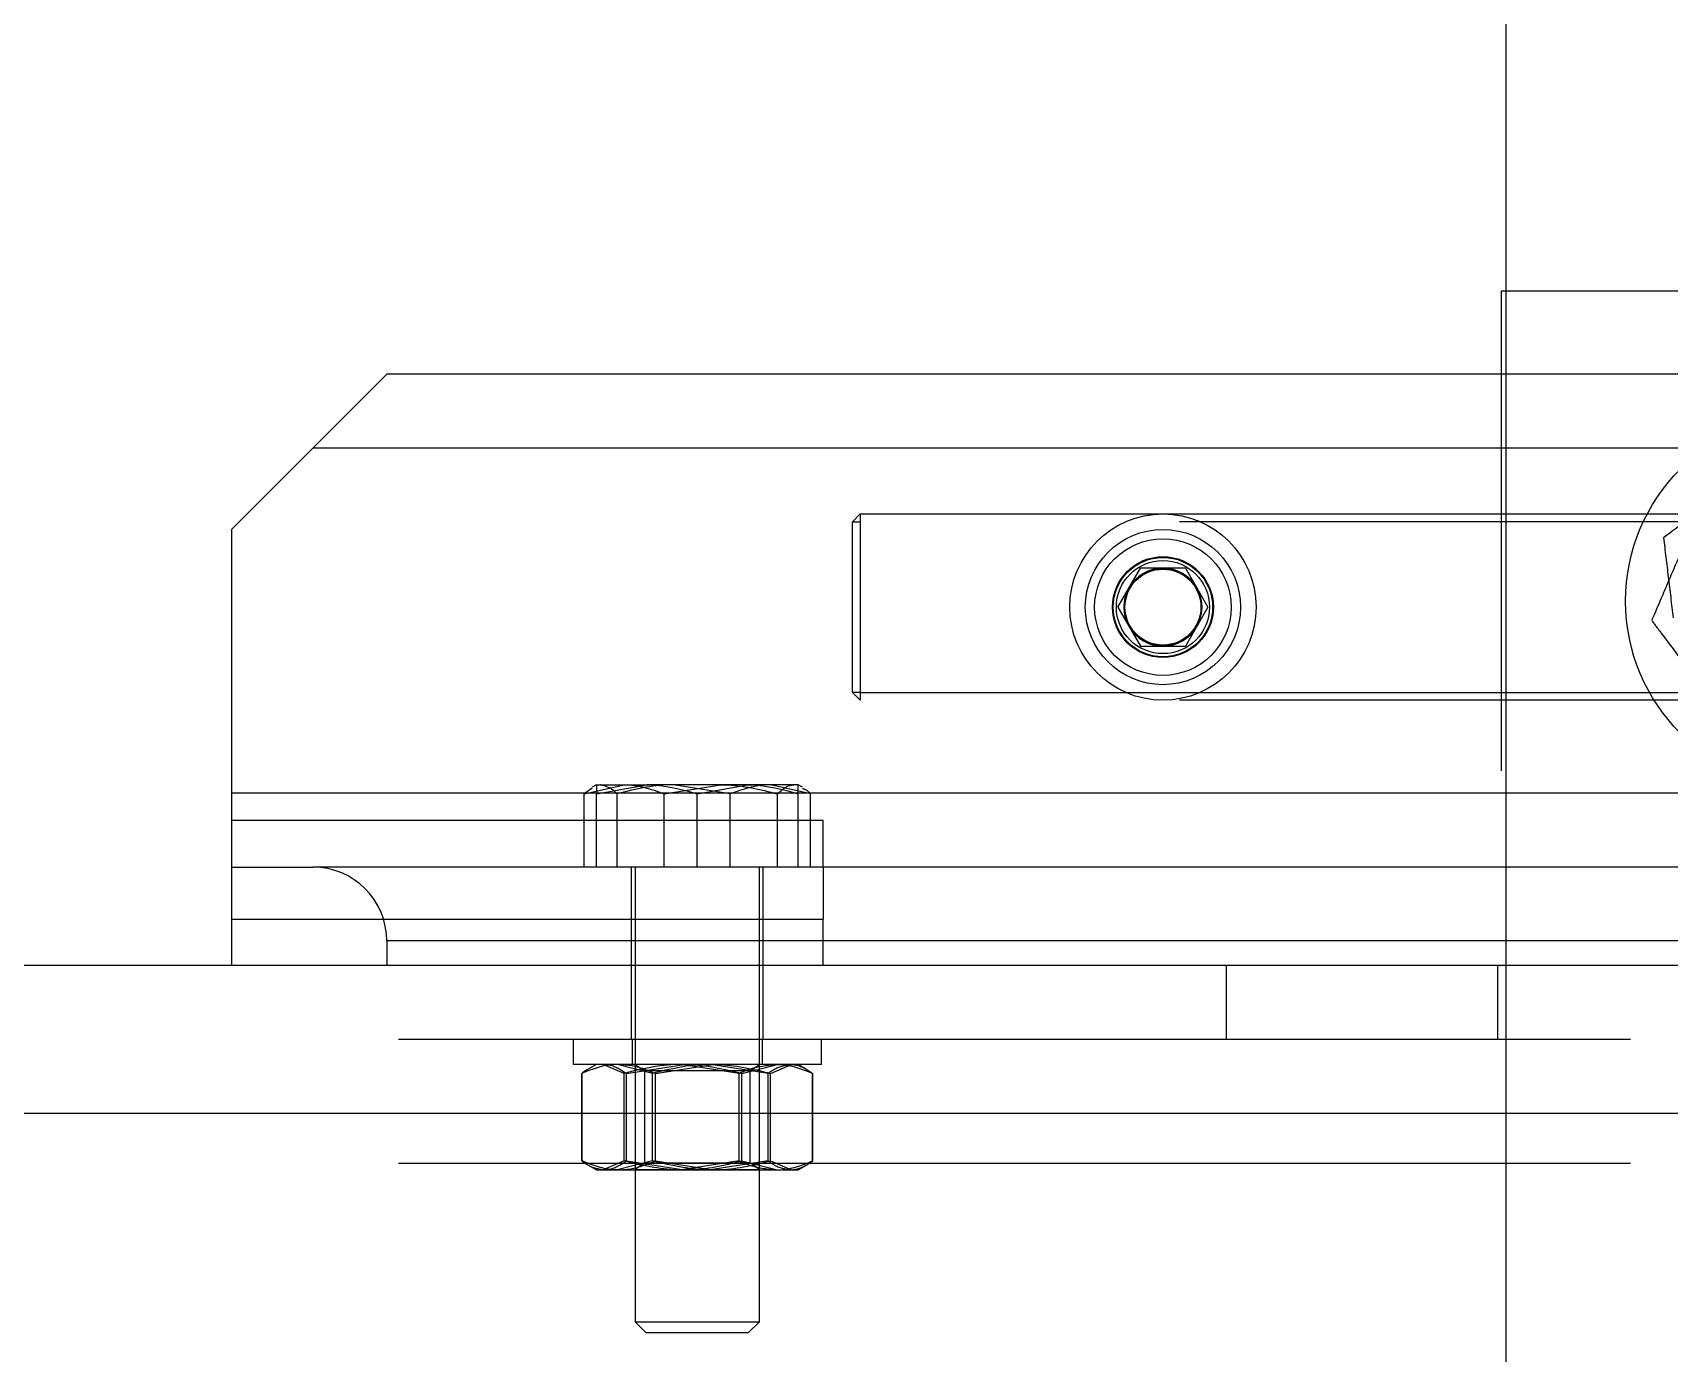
# Model space of a CAD drawing. Header units: metres. Extents: x 0 to 21025, y 0 to 14850.
# Drawn here: x 2607.4 to 2712.8, y 9311.2 to 9396.3 of the extents above; entities that cross this region are included whole.
import ezdxf

# ---------------------------------------------------------------- set-up
doc = ezdxf.new("R2010")
doc.units = ezdxf.units.M
doc.header["$LTSCALE"] = 25
doc.linetypes.add('HIDDEN2', pattern=[4.7625, 3.175, -1.5875])
for name, color, linetype in [('SL1', 8, 'Continuous'), ('SL4', 4, 'Continuous'), ('ST1', 7, 'HIDDEN2')]:
    doc.layers.add(name, color=color, linetype=linetype)

msp = doc.modelspace()

# ---------------------------------------------------------------- linework, layer by layer
at = {"layer": 'SL1'}
for p, q in [((2702.284, 9892.874), (2702.284, 9379.634)), ((2702.284, 9379.634), (2702.284, 9003.134))]:
    msp.add_line(p, q, dxfattribs=at)
at = {"layer": 'SL4'}
for p, q in [((2701.999, 9374.249), (2701.999, 9379.634)), ((2701.999, 9379.634), (2742.781, 9379.634)), ((2630.193, 9374.249), (2625.435, 9369.491)), ((2917.018, 9374.249), (2630.193, 9374.249)), ((2625.435, 9369.491), (2620.193, 9364.249)), ((2917.193, 9369.491), (2625.435, 9369.491)), ((2620.193, 9364.249), (2620.193, 9347.261)), ((2677.295, 9359.249), (2678.744, 9361.759)), ((2681.642, 9361.759), (2678.744, 9361.759)), ((2681.642, 9361.759), (2683.091, 9359.249)), ((2677.295, 9359.249), (2678.744, 9356.739)), ((2683.091, 9359.249), (2681.642, 9356.739)), ((2678.744, 9356.739), (2681.642, 9356.739)), ((2620.193, 9347.261), (2620.193, 9342.499)), ((2643.693, 9347.261), (2620.193, 9347.261)), ((2643.693, 9347.218), (2646.943, 9347.799)), ((2643.693, 9347.799), (2646.943, 9347.799)), ((2643.693, 9342.499), (2643.693, 9347.218)), ((2653.443, 9347.799), (2646.943, 9347.799)), ((2650.193, 9347.218), (2653.443, 9347.799)), ((2650.193, 9342.499), (2650.193, 9347.218)), ((2656.693, 9347.799), (2653.443, 9347.799)), ((2883.396, 9347.261), (2656.693, 9347.261)), ((2656.693, 9342.499), (2656.693, 9347.218)), ((2620.193, 9342.499), (2625.435, 9342.499)), ((2620.193, 9342.499), (2620.193, 9336.149)), ((2917.193, 9342.499), (2625.435, 9342.499)), ((2920.193, 9337.741), (2630.193, 9337.741)), ((2630.193, 9337.741), (2630.193, 9336.149)), ((3543.761, 9336.149), (2593.759, 9336.149)), ((2753.999, 9326.624), (2598.759, 9326.624))]:
    msp.add_line(p, q, dxfattribs=at)
for radius in [6, 5, 4.4]:
    msp.add_circle((2680.193, 9359.249), radius, dxfattribs=at)
for centre, radius, start, end in [((2680.193, 9359.249), 2.51, 90, 150), ((2680.193, 9359.249), 2.51, 30, 90), ((2680.193, 9359.249), 2.51, 150, 210), ((2680.193, 9359.249), 2.51, 330, 30), ((2680.193, 9359.249), 2.51, 210, 270), ((2680.193, 9359.249), 2.51, 270, 330), ((2625.435, 9337.741), 4.757, 0, 90)]:
    msp.add_arc(centre, radius, start, end, dxfattribs=at)
for points, knots in [([(2643.693, 9347.799), (2643.693, 9347.792), (2643.693, 9347.763), (2643.693, 9347.453), (2643.693, 9347.218)], [0, 0, 0, 0, 0.2418514, 1, 1, 1, 1]), ([(2646.943, 9347.799), (2647.02, 9347.798), (2648.117, 9347.79), (2649.193, 9347.493), (2650.193, 9347.218)], [0, 0, 0, 0, 0.0702148, 1, 1, 1, 1]), ([(2653.443, 9347.799), (2653.52, 9347.798), (2654.617, 9347.79), (2655.693, 9347.493), (2656.693, 9347.218)], [0, 0, 0, 0, 0.07021477, 1, 1, 1, 1]), ([(2656.693, 9347.218), (2656.693, 9347.453), (2656.693, 9347.763), (2656.693, 9347.792), (2656.693, 9347.799)], [0, 0, 0, 0, 0.7581486, 1, 1, 1, 1])]:
    msp.add_open_spline(points, degree=3, knots=knots, dxfattribs=at)
at = {"layer": 'ST1'}
for p, q in [((2701.999, 9229.634), (2701.999, 9374.249)), ((2920.193, 9369.491), (2625.435, 9369.491)), ((2660.693, 9365.249), (2660.193, 9364.749)), ((2660.193, 9353.749), (2660.193, 9364.749)), ((2660.193, 9364.749), (2660.693, 9364.749)), ((2660.693, 9365.249), (2879.693, 9365.249)), ((2660.693, 9365.249), (2660.693, 9364.749)), ((2660.693, 9364.749), (2660.693, 9353.749)), ((2879.693, 9364.749), (2660.693, 9364.749)), ((2660.193, 9353.749), (2660.693, 9353.249)), ((2660.693, 9353.749), (2660.193, 9353.749)), ((2660.693, 9353.749), (2879.693, 9353.749)), ((2660.693, 9353.749), (2660.693, 9353.249)), ((2879.693, 9353.249), (2660.693, 9353.249)), ((2920.193, 9347.261), (2620.193, 9347.261)), ((2642.897, 9347.218), (2645.483, 9347.799)), ((2643.426, 9347.577), (2642.897, 9347.218)), ((2642.897, 9342.499), (2642.897, 9347.218)), ((2643.693, 9347.799), (2643.416, 9347.639)), ((2656.693, 9347.261), (2643.693, 9347.261)), ((2645.021, 9342.499), (2645.021, 9347.218)), ((2648.069, 9347.218), (2651.717, 9347.799)), ((2648.069, 9342.499), (2648.069, 9347.218)), ((2652.317, 9347.218), (2648.669, 9347.799)), ((2652.317, 9342.499), (2652.317, 9347.218)), ((2657.489, 9347.218), (2654.903, 9347.799)), ((2655.365, 9342.499), (2655.365, 9347.218)), ((2656.97, 9347.639), (2656.693, 9347.799)), ((2657.489, 9342.499), (2657.489, 9347.218)), ((2658.293, 9345.499), (2620.193, 9345.499)), ((2658.293, 9342.499), (2658.293, 9345.499)), ((2645.943, 9342.499), (2645.943, 9336.149)), ((2646.193, 9342.499), (2646.193, 9313.189)), ((2654.193, 9313.189), (2654.193, 9342.499)), ((2654.443, 9336.149), (2654.443, 9342.499)), ((2658.293, 9342.499), (2658.293, 9339.149)), ((2620.193, 9339.149), (2658.293, 9339.149)), ((2658.293, 9336.179), (2658.293, 9339.149)), ((2658.293, 9336.149), (2658.293, 9339.149)), ((2917.193, 9337.741), (2630.193, 9337.741)), ((2620.193, 9336.179), (2658.293, 9336.179)), ((2645.943, 9336.149), (2645.943, 9331.386)), ((2654.443, 9331.386), (2654.443, 9336.149)), ((2684.261, 9336.149), (2684.261, 9331.386)), ((2701.761, 9331.386), (2701.761, 9336.149)), ((3543.761, 9331.386), (2543.761, 9331.386)), ((2642.193, 9331.386), (2642.193, 9329.786)), ((2645.993, 9331.386), (2645.993, 9329.786)), ((2654.393, 9329.786), (2654.393, 9331.386)), ((2658.193, 9329.786), (2658.193, 9331.386)), ((2658.193, 9329.786), (2642.193, 9329.786)), ((2642.751, 9323.567), (2642.751, 9329.206)), ((2642.779, 9323.567), (2642.779, 9329.206)), ((2643.693, 9329.786), (2643.156, 9329.476)), ((2645.473, 9329.206), (2644.126, 9329.786)), ((2647.318, 9329.206), (2645.035, 9329.786)), ((2645.473, 9323.567), (2645.473, 9329.206)), ((2645.626, 9329.206), (2649.347, 9329.786)), ((2645.626, 9323.567), (2645.626, 9329.206)), ((2646.193, 9329.786), (2646.793, 9329.366)), ((2653.334, 9329.366), (2646.793, 9329.366)), ((2646.793, 9329.366), (2646.793, 9323.432)), ((2647.318, 9323.567), (2647.318, 9329.206)), ((2647.498, 9329.206), (2651.205, 9329.786)), ((2647.498, 9323.567), (2647.498, 9329.206)), ((2652.887, 9329.206), (2649.18, 9329.786)), ((2654.76, 9329.206), (2651.039, 9329.786)), ((2652.887, 9323.567), (2652.887, 9329.206)), ((2653.068, 9329.206), (2655.351, 9329.786)), ((2653.068, 9323.567), (2653.068, 9329.206)), ((2653.593, 9329.366), (2653.334, 9329.366)), ((2653.593, 9329.366), (2654.193, 9329.786)), ((2653.593, 9323.432), (2653.593, 9329.366)), ((2654.76, 9323.567), (2654.76, 9329.206)), ((2654.912, 9329.206), (2656.26, 9329.786)), ((2654.912, 9323.567), (2654.912, 9329.206)), ((2657.23, 9329.476), (2656.693, 9329.786)), ((2657.607, 9323.567), (2657.607, 9329.206)), ((2657.635, 9323.567), (2657.635, 9329.206)), ((3543.761, 9323.386), (2543.761, 9323.386)), ((2643.156, 9323.296), (2643.693, 9322.986)), ((2643.693, 9322.986), (2645.035, 9322.986)), ((2645.473, 9323.567), (2644.126, 9322.986)), ((2647.318, 9323.567), (2645.035, 9322.986)), ((2645.035, 9322.986), (2651.039, 9322.986)), ((2645.626, 9323.567), (2649.347, 9322.986)), ((2646.793, 9323.432), (2646.193, 9323.011)), ((2646.193, 9323.011), (2653.888, 9323.011)), ((2646.193, 9323.011), (2646.193, 9322.986)), ((2646.793, 9323.432), (2653.593, 9323.432)), ((2647.498, 9323.567), (2651.205, 9322.986)), ((2652.887, 9323.567), (2649.18, 9322.986)), ((2654.76, 9323.567), (2651.039, 9322.986)), ((2651.039, 9322.986), (2656.197, 9322.986)), ((2653.068, 9323.567), (2655.351, 9322.986)), ((2654.193, 9323.011), (2653.593, 9323.432)), ((2653.888, 9323.011), (2654.193, 9323.011)), ((2654.193, 9322.986), (2654.193, 9323.011)), ((2654.912, 9323.567), (2656.26, 9322.986)), ((2656.197, 9322.986), (2656.693, 9322.986)), ((2656.693, 9322.986), (2657.23, 9323.296)), ((2646.193, 9313.189), (2654.193, 9313.189)), ((2646.193, 9313.189), (2646.883, 9312.499)), ((2653.502, 9312.499), (2654.193, 9313.189)), ((2646.883, 9312.499), (2653.502, 9312.499))]:
    msp.add_line(p, q, dxfattribs=at)
for centre, radius in [((2721.999, 9359.634), 12), ((2680.193, 9359.249), 4.4), ((2680.193, 9359.249), 3.25), ((2680.193, 9359.249), 3.25), ((2680.193, 9359.249), 3.2), ((2680.193, 9359.249), 3), ((2680.193, 9359.249), 2.5), ((2680.193, 9359.249), 2.445)]:
    msp.add_circle(centre, radius, dxfattribs=at)
for points, knots in [([(2716.599, 9366.834), (2716.221, 9366.55), (2714.814, 9365.495), (2713.444, 9364.467), (2712.442, 9363.716)], [0, 0, 0, 0, 0.2686336, 1, 1, 1, 1]), ([(2712.442, 9363.716), (2712.543, 9362.878), (2712.747, 9361.187), (2712.957, 9359.439), (2713.063, 9358.557)], [0, 0, 0, 0, 0.49545796, 1, 1, 1, 1]), ([(2713.722, 9363.169), (2713.674, 9363.056), (2713.308, 9362.198), (2712.617, 9360.581), (2711.995, 9359.125), (2711.681, 9358.39)], [0, 0, 0, 0, 0.07009, 0.5307844, 1, 1, 1, 1]), ([(2711.681, 9358.39), (2711.88, 9358.125), (2712.895, 9356.772), (2713.951, 9355.365), (2714.799, 9354.234)], [0, 0, 0, 0, 0.1963527, 1, 1, 1, 1]), ([(2645.021, 9347.218), (2644.943, 9347.295), (2644.597, 9347.636), (2644.238, 9347.728), (2643.959, 9347.799)], [0, 0, 0, 0, 0.22371328, 1, 1, 1, 1]), ([(2648.669, 9347.799), (2648.582, 9347.798), (2647.35, 9347.79), (2646.143, 9347.493), (2645.021, 9347.218)], [0, 0, 0, 0, 0.0702148, 1, 1, 1, 1]), ([(2645.483, 9347.799), (2645.544, 9347.798), (2646.417, 9347.79), (2647.273, 9347.493), (2648.069, 9347.218)], [0, 0, 0, 0, 0.0702148, 1, 1, 1, 1]), ([(2651.717, 9347.799), (2651.804, 9347.798), (2653.036, 9347.79), (2654.243, 9347.493), (2655.365, 9347.218)], [0, 0, 0, 0, 0.0702148, 1, 1, 1, 1]), ([(2654.903, 9347.799), (2654.842, 9347.798), (2653.968, 9347.79), (2653.113, 9347.493), (2652.317, 9347.218)], [0, 0, 0, 0, 0.0702148, 1, 1, 1, 1]), ([(2655.365, 9347.218), (2655.631, 9347.453), (2655.981, 9347.763), (2656.34, 9347.792), (2656.427, 9347.799)], [0, 0, 0, 0, 0.7581486, 1, 1, 1, 1]), ([(2656.962, 9347.564), (2657.061, 9347.534), (2657.24, 9347.479), (2657.412, 9347.299), (2657.489, 9347.218)], [0, 0, 0, 0, 0.5522363, 1, 1, 1, 1]), ([(2645.035, 9329.786), (2644.98, 9329.785), (2644.209, 9329.777), (2643.454, 9329.481), (2642.751, 9329.206)], [0, 0, 0, 0, 0.07021477, 1, 1, 1, 1]), ([(2642.751, 9329.206), (2642.871, 9329.307), (2643.002, 9329.419), (2643.138, 9329.459), (2643.149, 9329.462)], [0, 0, 0, 0, 0.9148028, 1, 1, 1, 1]), ([(2644.189, 9329.786), (2644.319, 9329.777), (2644.806, 9329.745), (2645.28, 9329.434), (2645.626, 9329.206)], [0, 0, 0, 0, 0.2686336, 1, 1, 1, 1]), ([(2645.139, 9329.786), (2645.353, 9329.777), (2646.152, 9329.745), (2646.93, 9329.434), (2647.498, 9329.206)], [0, 0, 0, 0, 0.2686336, 1, 1, 1, 1]), ([(2649.18, 9329.786), (2649.093, 9329.785), (2647.841, 9329.777), (2646.614, 9329.481), (2645.473, 9329.206)], [0, 0, 0, 0, 0.07021477, 1, 1, 1, 1]), ([(2651.039, 9329.786), (2650.951, 9329.785), (2649.694, 9329.777), (2648.463, 9329.481), (2647.318, 9329.206)], [0, 0, 0, 0, 0.0702148, 1, 1, 1, 1]), ([(2649.347, 9329.786), (2649.435, 9329.785), (2650.692, 9329.777), (2651.923, 9329.481), (2653.068, 9329.206)], [0, 0, 0, 0, 0.0702148, 1, 1, 1, 1]), ([(2651.205, 9329.786), (2651.293, 9329.785), (2652.545, 9329.777), (2653.772, 9329.481), (2654.912, 9329.206)], [0, 0, 0, 0, 0.07021477, 1, 1, 1, 1]), ([(2652.887, 9329.206), (2653.086, 9329.293), (2653.855, 9329.633), (2654.654, 9329.721), (2655.247, 9329.786)], [0, 0, 0, 0, 0.2575513, 1, 1, 1, 1]), ([(2654.76, 9329.206), (2654.88, 9329.293), (2655.349, 9329.633), (2655.836, 9329.721), (2656.197, 9329.786)], [0, 0, 0, 0, 0.2575513, 1, 1, 1, 1]), ([(2655.351, 9329.786), (2655.405, 9329.785), (2656.176, 9329.777), (2656.932, 9329.481), (2657.635, 9329.206)], [0, 0, 0, 0, 0.0702148, 1, 1, 1, 1]), ([(2656.197, 9329.786), (2656.328, 9329.777), (2656.814, 9329.745), (2657.288, 9329.434), (2657.635, 9329.206)], [0, 0, 0, 0, 0.26863361, 1, 1, 1, 1]), ([(2645.035, 9322.986), (2644.98, 9322.987), (2644.209, 9322.995), (2643.454, 9323.291), (2642.751, 9323.567)], [0, 0, 0, 0, 0.07021477, 1, 1, 1, 1]), ([(2642.751, 9323.567), (2642.872, 9323.479), (2643.34, 9323.139), (2643.827, 9323.051), (2644.189, 9322.986)], [0, 0, 0, 0, 0.2575513, 1, 1, 1, 1]), ([(2644.189, 9322.986), (2644.319, 9322.995), (2644.806, 9323.027), (2645.28, 9323.339), (2645.626, 9323.567)], [0, 0, 0, 0, 0.2686336, 1, 1, 1, 1]), ([(2645.139, 9322.986), (2645.353, 9322.995), (2646.152, 9323.027), (2646.93, 9323.339), (2647.498, 9323.567)], [0, 0, 0, 0, 0.2686336, 1, 1, 1, 1]), ([(2649.18, 9322.986), (2649.093, 9322.987), (2647.841, 9322.995), (2646.614, 9323.291), (2645.473, 9323.567)], [0, 0, 0, 0, 0.0702148, 1, 1, 1, 1]), ([(2651.039, 9322.986), (2650.951, 9322.987), (2649.694, 9322.995), (2648.463, 9323.291), (2647.318, 9323.567)], [0, 0, 0, 0, 0.0702148, 1, 1, 1, 1]), ([(2649.347, 9322.986), (2649.435, 9322.987), (2650.692, 9322.995), (2651.923, 9323.291), (2653.068, 9323.567)], [0, 0, 0, 0, 0.0702148, 1, 1, 1, 1]), ([(2651.205, 9322.986), (2651.293, 9322.987), (2652.545, 9322.995), (2653.772, 9323.291), (2654.912, 9323.567)], [0, 0, 0, 0, 0.07021477, 1, 1, 1, 1]), ([(2652.887, 9323.567), (2653.086, 9323.479), (2653.855, 9323.139), (2654.654, 9323.051), (2655.247, 9322.986)], [0, 0, 0, 0, 0.2575513, 1, 1, 1, 1]), ([(2654.76, 9323.567), (2654.88, 9323.479), (2655.349, 9323.139), (2655.836, 9323.051), (2656.197, 9322.986)], [0, 0, 0, 0, 0.2575513, 1, 1, 1, 1]), ([(2655.351, 9322.986), (2655.405, 9322.987), (2656.176, 9322.995), (2656.932, 9323.291), (2657.635, 9323.567)], [0, 0, 0, 0, 0.07021477, 1, 1, 1, 1]), ([(2656.197, 9322.986), (2656.328, 9322.995), (2656.814, 9323.027), (2657.288, 9323.339), (2657.635, 9323.567)], [0, 0, 0, 0, 0.26863361, 1, 1, 1, 1])]:
    msp.add_open_spline(points, degree=3, knots=knots, dxfattribs=at)

doc.saveas('drawing.dxf')
